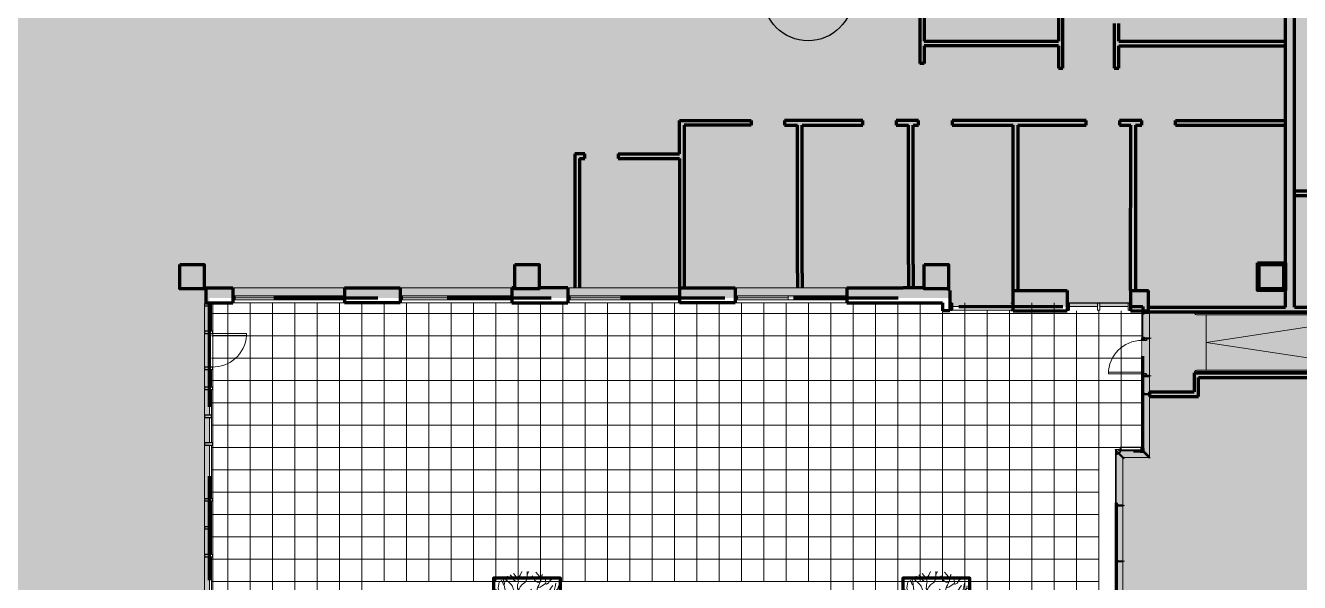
# Model space of a CAD drawing. Header units: inches. Extents: x -2124 to 6036, y -4479 to 801.
# Drawn here: x 1412 to 2781, y -1580 to -981 of the extents above; entities that cross this region are included whole.
import ezdxf

# ---------------------------------------------------------------- set-up
doc = ezdxf.new("R2010")
doc.units = ezdxf.units.IN
doc.header["$MEASUREMENT"] = 0
doc.linetypes.add('DGN Style 2', pattern=[186.341636, 111.804981, -74.536654])
doc.linetypes.add('DGN Style 4', pattern=[298.332959, 149.073308, -74.536654, 0.186342, -74.536654])
for name, color, linetype, lineweight in [('A-ANNO-NOTE', 4, 'Continuous', 30), ('A-AREA-Building Common', 251, 'DGN Style 2', 80), ('A-AREA-Floor Common', 250, 'DGN Style 2', 80), ('a-bp-02N-_-03S - A-COLS', 2, 'Continuous', 70), ('a-bp-02N-_-03S - A-DOOR', 1, 'Continuous', 13), ('a-bp-02N-_-03S - A-FLOR-HRAL', 30, 'Continuous', 13), ('a-bp-02N-_-03S - A-FLOR-LEVL', 30, 'Continuous', 13), ('a-bp-02N-_-03S - A-GLAZ', 2, 'Continuous', 0), ('a-bp-02N-_-03S - A-ROOF-PATT', 1, 'Continuous', 0), ('a-bp-02N-_-03S - A-SITE-PLNT', 3, 'Continuous', 0), ('a-bp-02N-_-03S - A-WALL-FULL', 6, 'Continuous', 70), ('a-bp-02N-_-03S - A-WALL-PRHT', 3, 'Continuous', 30), ('a-fp-02N-_-03S - A-WALL-FULL', 6, 'Continuous', 70)]:
    doc.layers.add(name, color=color, linetype=linetype, lineweight=lineweight)
for name, color, linetype, lineweight, true_color in [('A-AREA-TENANT 12', 7, 'DGN Style 2', 80, 0xf1ff54), ('A-AREA-TENANT 2', 7, 'DGN Style 2', 80, 0xabe09b), ('A-AREA-TENANT 6', 7, 'DGN Style 2', 80, 0xb3ecff), ('A-AREA-TENANT 7', 7, 'DGN Style 2', 80, 0xff1c3e), ('A-AREA-UNKNOWN', 7, 'DGN Style 2', 80, 0xff6b6e)]:
    doc.layers.add(name, color=color, linetype=linetype, lineweight=lineweight, true_color=true_color)
doc.layers.add('a-bp-02N-_-03S - A-ANNO-NPLT', color=30, linetype='Continuous', lineweight=0, plot=False)

# ---------------------------------------------------------------- blocks, each defined once
blk = doc.blocks.new('CWMUL2_1')
at = {"layer": 'a-bp-02N-_-03S - A-ANNO-NPLT', "color": 7, "linetype": 'DGN Style 4', "lineweight": 0}
blk.add_line((0, -10.3125), (0, 0), dxfattribs=at)
at = {"layer": 'a-bp-02N-_-03S - A-GLAZ', "color": 2, "linetype": 'Continuous', "lineweight": 13}
blk.add_line((-1.25, -0.3125), (-1.875, -0.3125), dxfattribs=at)
at = {"layer": 'a-bp-02N-_-03S - A-GLAZ', "color": 3, "linetype": 'Continuous', "lineweight": 30, "extrusion": (0, 0, -1), "flags": 128}
blk.add_lwpolyline([(1.25, -0.3125), (0.3125, -0.3125), (0.3125, -1.3125), (-1.25, -1.3125), (-1.25, -2.625), (-0.619375, -2.625), (-0.619375, -8.375), (0.630625, -8.375), (0.630625, -2.625), (1.25, -2.625), (1.25, -0.3125)], close=True, dxfattribs=at)
blk = doc.blocks.new('CWMULL_8')
at = {"layer": 'a-bp-02N-_-03S - A-ANNO-NPLT', "color": 7, "linetype": 'DGN Style 4', "lineweight": 0}
blk.add_line((0, -10.3125), (0, 0), dxfattribs=at)
at = {"layer": 'a-bp-02N-_-03S - A-GLAZ', "color": 3, "linetype": 'Continuous', "lineweight": 30, "flags": 128}
blk.add_lwpolyline([(-1.25, -1.3125), (1.25, -1.3125), (1.25, -2.625), (0.619375, -2.625), (0.619375, -8.375), (-0.630625, -8.375), (-0.630625, -2.625), (-1.25, -2.625), (-1.25, -1.3125)], close=True, dxfattribs=at)
blk = doc.blocks.new('CW2_1')
at = {"layer": 'a-bp-02N-_-03S - A-GLAZ', "color": 2, "linetype": 'Continuous', "lineweight": 13, "flags": 128}
blk.add_lwpolyline([(0.3125, -0.3125), (46.5625, -0.3125), (46.5625, -1.3125), (0.3125, -1.3125), (0.3125, -0.3125)], close=True, dxfattribs=at)
at = {"layer": 'a-bp-02N-_-03S - A-ANNO-NPLT', "color": 7, "linetype": 'DGN Style 4', "lineweight": 0}
blk.add_blockref('CWMULL_8', (0, 0), dxfattribs=at)
blk = doc.blocks.new('CWMULL_6')
at = {"layer": 'a-bp-02N-_-03S - A-ANNO-NPLT', "color": 7, "linetype": 'DGN Style 4', "lineweight": 0}
blk.add_line((0, -10.3125), (0, 0), dxfattribs=at)
at = {"layer": 'a-bp-02N-_-03S - A-GLAZ', "color": 3, "linetype": 'Continuous', "lineweight": 30, "flags": 128}
blk.add_lwpolyline([(-1.25, -1.3125), (1.25, -1.3125), (1.25, -2.625), (0.619375, -2.625), (0.619375, -8.375), (-0.630625, -8.375), (-0.630625, -2.625), (-1.25, -2.625), (-1.25, -1.3125)], close=True, dxfattribs=at)
blk = doc.blocks.new('CW1_1')
at = {"layer": 'a-bp-02N-_-03S - A-GLAZ', "color": 2, "linetype": 'Continuous', "lineweight": 13, "flags": 128}
blk.add_lwpolyline([(0.3125, -0.3125), (59.6875, -0.3125), (59.6875, -1.3125), (0.3125, -1.3125), (0.3125, -0.3125)], close=True, dxfattribs=at)
at = {"layer": 'a-bp-02N-_-03S - A-ANNO-NPLT', "color": 7, "linetype": 'DGN Style 4', "lineweight": 0}
blk.add_blockref('CWMULL_6', (0, 0), dxfattribs=at)
blk = doc.blocks.new('COR3_3')
at = {"layer": 'a-bp-02N-_-03S - A-ANNO-NPLT', "color": 7, "linetype": 'DGN Style 4', "lineweight": 0}
blk.add_line((9.20325, 9.20325), (0, 0), dxfattribs=at)
at = {"layer": 'a-bp-02N-_-03S - A-GLAZ', "color": 3, "linetype": 'Continuous', "lineweight": 30, "flags": 128}
blk.add_lwpolyline([(2.625, -1.36925), (2.625, 1.74125), (8.375, 7.49125), (8.375, 8.375), (7.49125, 8.375125), (1.741125, 2.625), (-1.36925, 2.625), (-1.36925, 1.3125), (-0.3125, 1.3125), (-0.3125, 0.3125), (0.3125, -0.3125), (1.3125, -0.3125), (1.3125, -1.36925), (2.625, -1.36925)], close=True, dxfattribs=at)
blk = doc.blocks.new('COR2_1')
at = {"layer": 'a-bp-02N-_-03S - A-ANNO-NPLT', "color": 7, "linetype": 'DGN Style 4', "lineweight": 0}
blk.add_line((-9.71, 9.71), (0, 0), dxfattribs=at)
at = {"layer": 'a-bp-02N-_-03S - A-GLAZ', "color": 2, "linetype": 'Continuous', "lineweight": 13}
blk.add_line((-1.3125, 1.9375), (-0.3125, 1.9375), dxfattribs=at)
at = {"layer": 'a-bp-02N-_-03S - A-GLAZ', "color": 2, "linetype": 'Continuous', "lineweight": 13, "flags": 128}
blk.add_lwpolyline([(-28.1875, 1.3125), (-4.9375, 1.3125), (-4.9375, 0.3125), (-28.1875, 0.3125), (-28.1875, 1.3125)], close=True, dxfattribs=at)
at = {"layer": 'a-bp-02N-_-03S - A-GLAZ', "color": 2, "linetype": 'DGN Style 2', "lineweight": 0, "flags": 128}
blk.add_lwpolyline([(-5.431875, 0.3125), (-5.431875, -2.6875), (-27.6875, -2.6875), (-27.6875, 0.3125)], dxfattribs=at)
at = {"layer": 'a-bp-02N-_-03S - A-GLAZ', "color": 3, "linetype": 'Continuous', "lineweight": 30, "flags": 128}
blk.add_lwpolyline([(-8.375, 9.258875), (-9.258875, 8.375), (-3.508875, 2.625), (-6, 2.625), (-6, 1.3125), (-4.3125, 1.3125), (-4.3125, -0.1875), (-4.1875, -0.1875), (-4.1875, 0.3125), (-0.4375, 0.3125), (-0.4375, -0.1875), (-0.3125, -0.1875), (-0.3125, 1.3125), (-1.3125, 1.3125), (-1.3125, 4.746375), (-2.625, 4.746375), (-2.625, 3.508875), (-8.375, 9.258875)], close=True, dxfattribs=at)
at = {"layer": 'a-bp-02N-_-03S - A-ANNO-NPLT', "color": 7, "linetype": 'DGN Style 4', "lineweight": 0, "rotation": 90}
blk.add_blockref('COR3_3', (-28.5, 0), dxfattribs=at)
blk = doc.blocks.new('CWDR1_1')
at = {"layer": 'a-bp-02N-_-03S - A-ANNO-NPLT', "linetype": 'DGN Style 4', "lineweight": 0}
for p, q in [((0, 10.3125), (0, 0)), ((0, 10.3125), (0, 0)), ((40.502125, 10.3125), (40.502125, 0)), ((40.502125, 10.3125), (40.502125, 0))]:
    blk.add_line(p, q, dxfattribs=at)
at = {"layer": 'a-bp-02N-_-03S - A-DOOR', "linetype": 'Continuous', "lineweight": 13, "flags": 128}
blk.add_lwpolyline([(38.252125, 0.3125), (36.252125, 0.3125), (36.252125, -35.6875), (38.252125, -35.6875), (38.252125, 0.3125)], close=True, dxfattribs=at)
at = {"layer": 'a-bp-02N-_-03S - A-DOOR', "linetype": 'Continuous', "lineweight": 0}
blk.add_arc((38.250004, 0.312439), 36, 180, 270, dxfattribs=at)
at = {"layer": 'a-bp-02N-_-03S - A-GLAZ', "linetype": 'Continuous', "lineweight": 0}
blk.add_line((38.252125, 0.3125), (2.25, 0.3125), dxfattribs=at)
at = {"layer": 'a-bp-02N-_-03S - A-GLAZ', "linetype": 'Continuous', "lineweight": 30, "flags": 128}
for points in [[(1.25, 0.3125), (0.3125, 0.3125), (0.3125, 1.3125), (-1.25, 1.3125), (-1.25, 2.625), (-0.619375, 2.625), (-0.619375, 8.375), (0.630625, 8.375), (0.630625, 2.625), (1.25, 2.625), (1.25, 0.3125)], [(39.252125, 0.3125), (40.189625, 0.3125), (40.189625, 1.3125), (41.752125, 1.3125), (41.752125, 2.625), (41.1215, 2.625), (41.1215, 8.375), (39.8715, 8.375), (39.8715, 2.625), (39.252125, 2.625), (39.252125, 0.3125)]]:
    blk.add_lwpolyline(points, close=True, dxfattribs=at)
for points in [[(0.625, 5.3125), (2.25, 5.3125), (2.25, -0.4375), (2.0625, -0.4375), (1.5, 0.3125), (1.25, 0.3125)], [(39.877125, 5.3125), (38.252125, 5.3125), (38.252125, -0.4375), (38.439625, -0.4375), (39.002125, 0.3125), (39.252125, 0.3125)]]:
    blk.add_lwpolyline(points, dxfattribs=at)
at = {"layer": 'a-bp-02N-_-03S - A-GLAZ', "linetype": 'Continuous', "lineweight": 13, "flags": 128}
blk.add_lwpolyline([(59.693125, 0.3125), (40.814625, 0.3125), (40.814625, 1.3125), (59.693125, 1.3125), (59.693125, 0.3125)], close=True, dxfattribs=at)
blk = doc.blocks.new('CWMULL_7')
at = {"layer": 'a-bp-02N-_-03S - A-ANNO-NPLT', "color": 7, "linetype": 'DGN Style 4', "lineweight": 0}
blk.add_line((0, -10.3125), (0, 0), dxfattribs=at)
at = {"layer": 'a-bp-02N-_-03S - A-GLAZ', "color": 3, "linetype": 'Continuous', "lineweight": 30, "flags": 128}
blk.add_lwpolyline([(-1.25, -1.3125), (1.25, -1.3125), (1.25, -2.625), (0.619375, -2.625), (0.619375, -8.375), (-0.630625, -8.375), (-0.630625, -2.625), (-1.25, -2.625), (-1.25, -1.3125)], close=True, dxfattribs=at)
blk = doc.blocks.new('TRELIM_1')
at = {"layer": 'a-bp-02N-_-03S - A-SITE-PLNT', "flags": 128}
for points in [[(-23.3, 82.6), (-34.6, 87.6), (-52.2, 106.9), (-51.1, 115.8), (-49.8, 134.4), (-49.2, 140.7), (-46.4, 152.5), (-39.2, 168.4)], [(-23, 81.6), (-24.6, 87.5), (-30.1, 92.5), (-32.3, 105.8), (-28.4, 118.6), (-20.6, 130.7), (-16.7, 139), (-15.5, 150.1), (-21, 165.1), (-24.6, 171.2)], [(-19.1, 159.8), (-7.8, 160.6), (-1.1, 165.6), (7.8, 169.5), (13.7, 172.6)], [(-1.8, 165.1), (-2.2, 173.1)], [(28.8, 42.3), (22.8, 51.9), (35.8, 69.2), (34.3, 95.3), (29.2, 117.2), (24.3, 135.7), (26.3, 166.5), (28.9, 170.3)], [(29.2, 117.2), (38.7, 122.9), (42.6, 134.6), (48.1, 143.4), (48.7, 151.7), (47.6, 156.7), (43.8, 163.4), (43.1, 167.8)], [(46.4, 158.8), (50.4, 162.8), (53.7, 164.8)], [(-42.5, 23.2), (-60.9, 25.4), (-69.2, 27.3), (-80.1, 35.5), (-84, 41.3), (-91.2, 51.8), (-99.5, 70.7), (-114.7, 96.7), (-109.3, 107), (-111.9, 122.7), (-112.4, 131)], [(-97.7, 66.7), (-94.9, 81.5), (-93.2, 92.6), (-95.4, 102.5), (-97.6, 115.3)], [(-51.1, 115.8), (-66.4, 119.5), (-78.9, 126.6), (-88.1, 136.9), (-92.6, 138), (-95.5, 143.1)], [(-94.4, 97.8), (-91, 106.4), (-83.2, 114.7)], [(-49.9, 133.9), (-58.2, 143.5), (-66, 147.4), (-77, 146.9), (-86.1, 149.7)], [(-66.4, 147.4), (-73.2, 156.5)], [(101, 141), (89.8, 117.8), (78.3, 110.7), (65.7, 104.3), (58.4, 96.4), (55.8, 81.5), (51.4, 64.8), (65.5, 70.2), (79.8, 84.2), (94.4, 92.4), (115.6, 96.1), (123.7, 95.2), (141.2, 101.2)], [(58.4, 96.4), (54.2, 110.2), (52.5, 115.2), (62.5, 127.9), (68.1, 138.4), (69.8, 145.1), (66.4, 152.8), (65.9, 160.3)], [(69.2, 143), (75.3, 150.6), (84, 151.7)], [(89.8, 117.8), (102.9, 122.3), (112.9, 120.1), (127.9, 117.4)], [(115.7, 96.1), (120.6, 100.7), (128.9, 103.5), (135.4, 108.7)], [(-150.3, 42.4), (-154.3, 58.2), (-161.8, 68.6)], [(-142, 73.2), (-146.5, 72.7), (-153.7, 84.8), (-154.3, 86)], [(-99.5, 70.7), (-105.5, 67.6), (-117.1, 68.8), (-128.7, 69.9), (-139.3, 70.4), (-144.8, 76), (-148.1, 88.4)], [(-114.7, 96.8), (-123.1, 98.1), (-135.3, 102), (-138.6, 102.8)], [(-111.3, 39.9), (-117.7, 45.5), (-126.6, 56.6)], [(-42.5, 23.2), (-48.7, 37), (-49.6, 54), (-57.2, 67.2)], [(-42.5, 23.2), (-25.3, 19.8), (-17.4, 14), (-4.7, 6.1), (-9.4, 13.4), (-13.6, 19.8), (-15, 25.9), (-18, 34.8), (-21.9, 41.5), (-18, 56.8), (-23, 81.6)], [(-22.1, 77), (-17.6, 67.1), (-16.7, 58), (-16.4, 54.9), (-18.3, 49.6), (-20, 41.2), (-15.1, 32.8), (-12.8, 22.5), (-8.9, 15.7), (-3.6, 8.3), (-1.7, 7.1), (0.3, 7.5), (1.7, 9.8), (3.9, 18.6), (4.6, 21.2), (12.4, 30), (16.6, 34.5), (28.8, 42.3), (41.1, 53.3), (51.4, 64.8)], [(3.8, 89.6), (1.5, 90.8), (-5.2, 94.1)], [(12.4, 30), (9.1, 40.4), (9.7, 56.5), (8.6, 67.5), (7, 77), (3.1, 87.5), (7.1, 100.8), (9.8, 105.2)], [(46.5, 59.3), (40.4, 48.1), (33.4, 42.5), (25.6, 36.8), (17.3, 31.1), (9.7, 22.8), (6.8, 17.5), (4.4, 4.2), (5.2, 2.2), (7.1, 1.7), (18.8, 5), (30.9, 7.7), (35.9, 8.1), (46.2, 5.3), (55.2, 3.6), (63.8, 2.7)], [(63.8, 2.7), (65, 2.7), (71.1, 7.1), (77.2, 14.3), (81.6, 19.3), (85, 23.1), (89.4, 29.2), (93.3, 34.2), (97.2, 37.5), (101.6, 40.3), (111.6, 39.7), (116.6, 39.7), (124.3, 37.5), (129.9, 36.4), (134.9, 37), (140.4, 38.6), (144.8, 43), (149.8, 45.8), (156.5, 50.2), (164.2, 57)], [(85.5, 23.9), (82.8, 34.2), (83.4, 43.1), (87.8, 51.4), (100, 58), (110.5, 61.9), (118.9, 68), (127.8, 77.4), (133.9, 84.6), (138.3, 89), (148, 90.9)], [(131.2, 36.5), (131, 43.6), (132.1, 49.1), (136.6, 56.4), (146, 61.3), (153.2, 65.8), (158.3, 71.6)], [(140.3, 89.4), (144.5, 85.7), (153.1, 82.1)], [(-154.5, 20.8), (-161, 14.5), (-172.4, 12.9)], [(-66.7, -21.6), (-75.8, -18.8), (-85.2, -8.3), (-91.2, 0), (-98.4, 6.7), (-106.2, 8.9), (-116.2, 4.5), (-122.3, 2.8), (-136.7, 1.2), (-143.9, 1.7), (-153.3, 19.4), (-162.6, 30), (-170.9, 31.9)], [(-125.2, 39.3), (-132.1, 36.6), (-142.1, 40), (-151.5, 51.6), (-166.7, 53.1)], [(-84, 41.3), (-100, 44.4), (-109.4, 41), (-118.9, 35.5), (-133.8, 44.4)], [(-57, -16), (-49.6, -13.5), (-39.9, -11.1), (-29.2, -9.3), (-18.6, -7.7), (-11.4, -4.3), (-4.7, -1.1), (-3.9, 0), (-5.7, 2.4), (-11.4, 7), (-22.2, 15.6), (-27, 18.9), (-36.5, 22)], [(47.7, 5), (37.9, 6), (29.1, 5.1), (19.3, 2.7), (10.4, -1), (9.5, -2.6), (10.6, -3.9), (24.9, -10.3), (32.8, -14.4), (43.1, -22.1)], [(74.7, 11.3), (85.7, -8.5), (98.5, -18.3)], [(95.4, 36), (100, 33.7), (108.8, 29.2), (118.2, 20.3), (127, 8.7), (134.2, 3.2), (144.2, 1.5), (154.2, -0.2), (173.8, -1.1)], [(141.5, 39.7), (148.7, 34.7), (157.6, 28.6), (172.4, 22.5)], [(-114.4, -27.3), (-120.6, -17.1), (-130.1, -19.9), (-137.8, -24.9), (-143.4, -21), (-150, -10.5), (-172.2, -0.9)], [(-142.1, -21.9), (-146.1, -21.6), (-153.9, -13.8), (-170.2, -18.7)], [(-136.6, -50.8), (-142.3, -42.1), (-148.9, -37.6), (-158.4, -26.5), (-168.3, -28.9)], [(-57, -16), (-61.9, -17.7), (-73.6, -27.2), (-83, -32.1), (-96.9, -32.7), (-111.8, -27.7), (-116.2, -27.1), (-121.2, -32.1), (-127.3, -41), (-133.5, -49.3), (-140.1, -52.6), (-149.5, -57), (-161.1, -97.1)], [(-120.1, -31), (-120.2, -62.4), (-122.8, -68.7), (-133.5, -75.8), (-138.9, -84.5), (-146.4, -91.4)], [(-84.6, -32.2), (-96.4, -41.7), (-100.8, -51.7), (-101.9, -60.1), (-100.8, -69.8), (-90.3, -79.5), (-91.2, -89.1), (-98.9, -104.8), (-104.5, -137)], [(-31.1, -66.4), (-40.2, -62.1), (-50, -53.6), (-82.7, -56.2)], [(-18.7, -63.9), (-14.3, -49.3), (-11.4, -37.2), (-8, -23.6), (-3.7, -9.7), (-3, -7.6), (-3.9, -5.1), (-5.8, -4.9), (-15.3, -8.2), (-25.9, -10.3), (-38.2, -12.2), (-46.3, -14), (-53.2, -14.7)], [(28.4, -46.8), (21.4, -42.4), (16.3, -39.3), (12.2, -30.9), (8.6, -22.8), (5.1, -12.6), (3, -6.6), (1.9, -5.2), (0.3, -5.6), (-1.2, -9.6), (-3.7, -16.4), (-6.9, -25.2), (-9.6, -36.1), (-12.1, -46.4), (-14.2, -53.9), (-17.3, -59.2)], [(34.8, -15.9), (29.1, -14), (21.3, -10.3), (14, -7.1), (7.7, -4.4), (6.2, -4.5), (5.6, -6.2), (8, -12.8), (12.3, -24.4), (16.4, -33.9), (18.9, -38.4), (26.3, -44.9), (38.2, -55.5)], [(25.4, -44.9), (19.4, -63.8), (19.4, -78.8), (21.6, -87.1), (24.8, -104.8)], [(43.1, -22.1), (43.1, -22.1), (48.8, -29.5), (53.8, -37.8), (52.1, -45), (52.7, -51.1), (62.6, -60.5), (73.7, -67.7), (79.7, -74.9), (85.8, -81.6), (91.3, -90.5), (95.2, -96), (106.3, -103.2), (114, -108.8)], [(53.3, -39.9), (58.2, -45), (64.9, -50.5), (70.4, -50.5), (75.4, -50), (79.8, -47.8), (83.7, -45), (94.2, -42.3), (99.8, -42.8), (108.6, -46.1), (115.8, -49.5), (121.9, -52.8), (131.3, -57.2), (141.3, -59.5), (146.3, -56.1), (151.8, -52.3), (159, -47.3), (169.9, -36.7)], [(103.7, -44.3), (107.5, -55), (113, -63.3), (121.8, -77.7), (119.6, -82.7), (123.5, -89.9), (134.5, -97.1), (139.5, -103.6)], [(127.3, -55.3), (128, -44.5), (135.2, -33.4), (148, -25.7), (155.1, -21.9)], [(160.1, -0.5), (173.7, -7.5)], [(-133.5, -75.9), (-138.5, -73.6), (-142.4, -72.5), (-151.6, -73.5)], [(-100.8, -69.8), (-108, -78.1), (-114.7, -87.5), (-119.7, -93.6), (-133.8, -109.1)], [(-119.3, -93.1), (-116.4, -103.6), (-116.4, -107.5), (-119.4, -124.8)], [(-98.9, -104.8), (-97, -106.9), (-93.2, -114.1), (-89.3, -121.9), (-88.2, -133), (-87.6, -149)], [(-48.8, -85.2), (-58.2, -92), (-64.9, -107), (-68.8, -114.2), (-78.2, -122.5)], [(-13.7, -172.1), (-14.3, -154.7), (-7.5, -112.4), (-16.1, -94.8), (-18.7, -63.9), (-32.3, -66.7), (-42.6, -76.2), (-48.8, -85), (-44.6, -123.4), (-35.1, -133.6), (-32.9, -159.6), (-28.4, -164.1), (-27.5, -170.9)], [(38.2, -55.5), (38.7, -80.4), (41.5, -114.8), (42.2, -122.3), (46.5, -128.8), (63.8, -161.3)], [(38.7, -80.4), (45.4, -93.2), (61.9, -104.8), (74.7, -117), (91.8, -121.5), (100.1, -129.8), (112.3, -132.4)], [(121.8, -77.6), (127.9, -78.9), (138.5, -78.3), (146.2, -80), (151, -86)], [(143.6, -57.9), (148.5, -61.1), (155.7, -62.8), (161.1, -65.3)], [(-68.8, -114.2), (-68.8, -123.6), (-71.1, -141.3)], [(-44.6, -123.3), (-48.4, -136.3), (-54.5, -144.1), (-66.7, -155.7), (-68.1, -158.9)], [(-59.3, -148.7), (-51.7, -161.3), (-49.3, -165.8)], [(-32.9, -159.6), (-38.8, -162.4), (-42.7, -167.7)], [(-13.6, -155.8), (-7.4, -166.3), (-0.8, -173.2)], [(-7, -114), (2.1, -123.9), (8.3, -126.3), (15.9, -161.6)], [(41.5, -114.8), (48.6, -124.8), (58.6, -132), (64.1, -134.8), (74.6, -140.3), (86.8, -146.4), (89.8, -148.5)], [(70.7, -138.3), (75.1, -150.9), (75.1, -156.4)], [(82.8, -119.2), (96.8, -115.4), (107.9, -118.2), (123.5, -122.1)], [(100.1, -129.8), (100.8, -136), (102.6, -140)]]:
    blk.add_lwpolyline(points, dxfattribs=at)

msp = doc.modelspace()

# ---------------------------------------------------------------- hatches: boundary and pattern name
at = {"layer": 'A-ANNO-NOTE'}
h = msp.add_hatch(color=251, dxfattribs=at)
edge = h.paths.add_edge_path()
edge.add_arc((2253.3, -949.5), 48, 0, 360)
at = {"layer": 'A-AREA-Building Common'}
msp.add_hatch(color=256, dxfattribs=at).paths.add_polyline_path([(2775.9, -1289), (2775.9, -1159), (2963.2, -1159), (2963.2, -1164), (2963.2, -1227), (3012.2, -1227), (3012.2, -1241), (3255.2, -1241), (3255.2, -1289)])
at = {"layer": 'A-AREA-Floor Common'}
msp.add_hatch(color=256, dxfattribs=at).paths.add_polyline_path([(3356.2, -1910.3), (3351.2, -1910.2), (3351.2, -1905), (3250.2, -1905), (3250.2, -1479.5), (3250.2, -1359.5), (3166.2, -1359.5), (2673, -1359.5), (2673, -1379.7), (2620.1, -1379.7), (2620.1, -1377.2), (2613.3, -1377.2), (2613.1, -1289), (3255.2, -1289), (3255.2, -1241), (3012.2, -1241), (3012.2, -1227), (3017.2, -1227), (3017.2, -1103.5), (2963.2, -1103.5), (2963.2, -981), (2984.2, -981), (2984.2, -781), (2775.9, -781), (2775.9, -704), (3028.2, -704), (3028.2, -645), (3111.2, -645), (3111.2, -647), (3111.2, -891), (3241.2, -891), (3241.2, -647), (3365.2, -647), (3365.2, -891), (3369.2, -891), (3369.2, -981), (3547.8, -981), (3547.8, -1081), (3351.2, -1081), (3351.2, -1264), (3356.2, -1264), (3356.2, -1530)])
at = {"layer": 'A-AREA-TENANT 12'}
msp.add_hatch(color=256, dxfattribs=at).paths.add_polyline_path([(2775.9, -1159), (2775.9, -781), (2984.2, -781), (2984.2, -981), (2963.2, -981), (2963.2, -1159)])
at = {"layer": 'A-AREA-TENANT 2'}
msp.add_hatch(color=256, dxfattribs=at).paths.add_polyline_path([(2584.6, -1735.7), (2584.6, -1438.3), (2613.1, -1438.3), (2613.1, -1377.3), (2620.1, -1377.3), (2620.1, -1379.7), (2673, -1379.7), (2673, -1359.5), (3166.2, -1359.5), (3250.2, -1359.5), (3250.2, -1479.5), (3250.2, -1731.3), (2739.2, -1731.3), (2739.2, -1735.7)])
at = {"layer": 'A-AREA-TENANT 6'}
msp.add_hatch(color=256, dxfattribs=at).paths.add_polyline_path([(1430.2, -2386.9), (1587.1, -2386.9), (1587.1, -2306.6), (1592.1, -2306.6), (1592.1, -1732.9), (1610, -1732.9), (1610, -1273.8), (2117.7, -1273.8), (2117.7, -677.1), (1161.9, -677.1), (1161.9, -978.9), (1080, -978.9), (1080, -1064.4), (960.2, -1064.4), (960.2, -989.9), (797.4, -989.9), (797.4, -594.1), (998, -594.1), (998, -581.9), (954.9, -581.9), (954.9, -343.6), (1074.9, -343.6), (1074.9, 4.9), (1062, 4.9), (1062, -58.1), (1010.8, -113.5), (865.2, -113.6), (805, -48.3), (805, -3.4), (-1, -3.4), (-1, -2380.8), (811.6, -1726.4), (812.9, -1607.6), (954.9, -1608.5), (954.9, -1726.4), (811.6, -1726.4), (-1, -2380.8), (15, -2380.8), (15, -2386.9), (581, -2386.9), (581, -2381.1), (835, -2381.1), (835, -2263.9), (1067, -2263.9), (1067, -2381.1), (1430.2, -2381)])
at = {"layer": 'A-AREA-TENANT 7'}
msp.add_hatch(color=256, dxfattribs=at).paths.add_polyline_path([(2613.1, -1289), (2613.1, -1283.2), (2405.8, -1283.2), (2405.8, -1273.8), (2117.7, -1273.8), (2117.7, -677.1), (2576, -677.2), (2576, -781), (2775.9, -781), (2775.9, -1289)])

# ---------------------------------------------------------------- linework, layer by layer
at = {"layer": 'A-ANNO-NOTE'}
msp.add_circle((2253.3, -949.5), 48, dxfattribs=at)
at = {"layer": 'A-AREA-UNKNOWN', "color": 1, "true_color": 0xff1216, "flags": 128}
for points in [[(3646.6, -88.3), (3646.6, 31.7), (3985.9, 31.7), (3985.9, -355.7), (3928.9, -355.7), (3928.9, -718.3), (3985.9, -718.3), (3985.9, -747.8), (3985.9, -1075.7), (3957.4, -1075.7), (3957.4, -1107), (3957.4, -1438.3), (3985.9, -1438.3), (3985.9, -1765.7), (3978.4, -1765.7), (3978.4, -1885.6), (3973.2, -1885.6), (3973.2, -1905), (3660.2, -1905), (3660.2, -1910.3), (3535.2, -1910.3), (3535.2, -1910.3), (3351.2, -1910.3), (3351.2, -1905), (2741.2, -1905), (2741.2, -1878), (2739.2, -1878), (2739.2, -1830), (2741.2, -1830), (2741.2, -1798), (2739.2, -1798), (2739.2, -1750), (2741.2, -1750), (2741.2, -1735.7), (2584.6, -1735.7), (2584.6, -1438.3), (2613.1, -1438.3), (2613.1, -1289), (2775.9, -1289), (2775.9, -776), (2775.9, -776), (2775.9, -704), (2644.2, -704), (2644.2, -704), (2644.2, -263.5), (2764.2, -263.5), (2764.2, -263.5), (2764.2, -263.5), (2774.8, -263.5), (2775.6, -58.3), (2926.6, -58.3), (2926.6, -28.3), (3283.9, -28.3), (3283.9, -88.3), (3646.6, -88.3)], [(15, -2380.8), (15, -2386.9), (581, -2386.9), (581, -2381.1), (835, -2381.1), (1067, -2381.1), (1430.2, -2381), (1430.2, -2386.9), (1587.1, -2386.9), (1587.1, -2306.6), (1592.1, -2306.6), (1592.1, -1828.3), (1592.1, -1732.9), (1610, -1732.9), (1610, -1273.8), (2405.8, -1273.8), (2405.8, -1283.2), (2613.1, -1283.2), (2613.1, -1289), (2775.9, -1289), (2775.9, -776), (2775.9, -704), (2644.2, -704), (2644.2, -263.5), (2774.8, -263.5), (2775.6, -58.3), (2739.6, -58.3), (2739.6, -30.1), (2339.7, -30.1), (2339.7, 6.7), (1578, 6.7), (1578, 5.6), (1062, 4.9), (1062, -58.1), (1045.2, -76.2), (1010.8, -113.5), (865.2, -113.6), (805, -48.3), (805, -3.4), (-1, -3.4), (-1, -2380.8), (15, -2380.8)]]:
    msp.add_lwpolyline(points, close=True, dxfattribs=at)
at = {"layer": 'a-bp-02N-_-03S - A-COLS', "linetype": 'Continuous', "lineweight": 70, "flags": 128}
for points in [[(1578.2, -1238), (1604.2, -1238), (1604.2, -1264), (1578.2, -1264), (1578.2, -1238)], [(1938.2, -1238), (1964.2, -1238), (1964.2, -1264), (1938.2, -1264), (1938.2, -1238)], [(2378.2, -1238), (2404.2, -1238), (2404.2, -1264), (2378.2, -1264), (2378.2, -1238)], [(2736.2, -1236), (2766.2, -1236), (2766.2, -1266), (2736.2, -1266), (2736.2, -1236)], [(2738.2, -1238), (2764.2, -1238), (2764.2, -1264), (2738.2, -1264), (2738.2, -1238)]]:
    msp.add_lwpolyline(points, close=True, dxfattribs=at)
at = {"layer": 'a-bp-02N-_-03S - A-DOOR', "linetype": 'Continuous', "lineweight": 0}
for p, q in [((1649.8, -1312.2), (1613.8, -1312.2)), ((1613.8, -1312.2), (1613.8, -1314.2)), ((1649.8, -1314.2), (1613.8, -1314.2)), ((1649.8, -1312.2), (1649.8, -1314.2))]:
    msp.add_line(p, q, dxfattribs=at)
msp.add_arc((1613.8, -1312.2), 36, 267.9186, 356.8153, dxfattribs=at)
at = {"layer": 'a-bp-02N-_-03S - A-FLOR-HRAL'}
for p, q in [((2669.1, -1290.5), (2669.1, -1289)), ((2670.6, -1290), (2670.6, -1289)), ((2670.6, -1292), (2907.6, -1292)), ((2671.1, -1290.5), (2907.1, -1290.5)), ((2669.1, -1353), (2669.1, -1354.5)), ((2670.6, -1351.5), (2907.6, -1351.5)), ((2670.6, -1353.5), (2670.6, -1354.5)), ((2671.1, -1353), (2907.1, -1353))]:
    msp.add_line(p, q, dxfattribs=at)
at = {"layer": 'a-bp-02N-_-03S - A-FLOR-HRAL', "extrusion": (0, 0, -1)}
for centre, radius, start, end in [((-2670.6, -1290.5), 1.5, 270, 0), ((-2671.1, -1353.5), 0.5, 0, 90)]:
    msp.add_arc(centre, radius, start, end, dxfattribs=at)
at = {"layer": 'a-bp-02N-_-03S - A-FLOR-HRAL'}
for centre, radius, start, end in [((2671.1, -1290), 0.5, 180, 270), ((2670.6, -1353), 1.5, 90, 180)]:
    msp.add_arc(centre, radius, start, end, dxfattribs=at)
at = {"layer": 'a-bp-02N-_-03S - A-FLOR-LEVL'}
for p, q in [((2681.1, -1289), (2681.1, -1290.5)), ((2681.1, -1292), (2681.1, -1351.5)), ((2681.1, -1354.5), (2681.1, -1353))]:
    msp.add_line(p, q, dxfattribs=at)
at = {"layer": 'a-bp-02N-_-03S - A-FLOR-LEVL', "lineweight": 0, "flags": 128}
msp.add_lwpolyline([(2897.1, -1289), (2681.1, -1321.7), (2897.1, -1354.5)], dxfattribs=at)
at = {"layer": 'a-bp-02N-_-03S - A-GLAZ', "linetype": 'Continuous', "lineweight": 0}
for p, q in [((1635, -1263), (1755, -1263)), ((1635, -1271.5), (1755, -1271.5)), ((1635, -1276), (1635, -1271.5)), ((1637.5, -1276), (1637.5, -1271.5)), ((1692, -1276), (1692, -1271.5)), ((1698, -1276), (1698, -1271.5)), ((1752.5, -1276), (1752.5, -1271.5)), ((1755, -1276), (1755, -1271.5)), ((1815, -1263), (1935, -1263)), ((1815, -1271.5), (1935, -1271.5)), ((1815, -1276), (1815, -1271.5)), ((1817.5, -1276), (1817.5, -1271.5)), ((1872, -1276), (1872, -1271.5)), ((1878, -1276), (1878, -1271.5)), ((1932.5, -1276), (1932.5, -1271.5)), ((1935, -1276), (1935, -1271.5)), ((1995, -1263), (2115, -1263)), ((1995, -1271.5), (2115, -1271.5)), ((1995, -1276), (1995, -1271.5)), ((1997.5, -1276), (1997.5, -1271.5)), ((2052, -1276), (2052, -1271.5)), ((2058, -1276), (2058, -1271.5)), ((2112.5, -1276), (2112.5, -1271.5)), ((2115, -1276), (2115, -1271.5)), ((2175, -1263), (2295, -1263)), ((2175, -1271.5), (2295, -1271.5)), ((2175, -1276), (2175, -1271.5)), ((2177.5, -1276), (2177.5, -1271.5)), ((2232, -1276), (2232, -1271.5)), ((2238, -1276), (2238, -1271.5)), ((2292.5, -1276), (2292.5, -1271.5)), ((2295, -1276), (2295, -1271.5)), ((1604.7, -1725.8), (1604.7, -1282.3)), ((1610, -1282.3), (1610, -1309.8)), ((1612.2, -1282.3), (1612.2, -1309.8)), ((1613.8, -1735.1), (1613.8, -1279)), ((1635, -1276), (1755, -1276)), ((1635, -1279), (2295, -1279)), ((1637.5, -1273.8), (1692, -1273.8)), ((1698, -1273.8), (1752.5, -1273.8)), ((1815, -1276), (1935, -1276)), ((1817.5, -1273.8), (1872, -1273.8)), ((1878, -1273.8), (1932.5, -1273.8)), ((1995, -1276), (2115, -1276)), ((1997.5, -1273.8), (2052, -1273.8)), ((2058, -1273.8), (2112.5, -1273.8)), ((2175, -1276), (2295, -1276)), ((2177.5, -1273.8), (2232, -1273.8)), ((2238, -1273.8), (2292.5, -1273.8)), ((2405.8, -1279.5), (2405.8, -1287)), ((2408.2, -1283.2), (2438.5, -1283.2)), ((2441, -1283.2), (2471.2, -1283.2)), ((2471.2, -1279.5), (2473.7, -1279.5)), ((2531.7, -1279), (2599.7, -1279)), ((2534.2, -1279.5), (2531.7, -1279.5)), ((2534.2, -1279.5), (2534.2, -1287)), ((2599.8, -1279.5), (2534.2, -1279.5)), ((2534.2, -1283.2), (2564.5, -1283.2)), ((2567, -1279.5), (2567, -1287)), ((2567, -1283.2), (2597.2, -1283.2)), ((2597.2, -1279.5), (2597.2, -1287)), ((2597.2, -1279.5), (2599.7, -1279.5)), ((2408.2, -1287), (2471.2, -1287)), ((2534.2, -1287), (2531.7, -1287)), ((2597.2, -1287), (2599.7, -1287)), ((1610, -1350.7), (1610, -1369.8)), ((1612.2, -1350.7), (1612.2, -1369.8)), ((1610, -1372.2), (1610, -1399.8)), ((1612.2, -1372.2), (1612.2, -1429.8)), ((1610, -1402.3), (1610, -1429.8)), ((1610, -1432.2), (1610, -1489.8)), ((1612.2, -1432.2), (1612.2, -1489.8)), ((1610, -1492.2), (1610, -1519.8)), ((1612.2, -1492.2), (1612.2, -1549.8)), ((1610, -1522.3), (1610, -1549.8)), ((1610, -1552.2), (1610, -1609.8)), ((1612.2, -1552.2), (1612.2, -1609.8))]:
    msp.add_line(p, q, dxfattribs=at)
at = {"layer": 'a-bp-02N-_-03S - A-GLAZ', "linetype": 'Continuous', "lineweight": 40}
for p, q in [((2408.2, -1279.5), (2405.8, -1279.5)), ((2408.2, -1279.5), (2408.2, -1287)), ((2408.2, -1287), (2405.8, -1287)), ((2471.2, -1287), (2473.7, -1287))]:
    msp.add_line(p, q, dxfattribs=at)
at = {"layer": 'a-bp-02N-_-03S - A-GLAZ', "color": 2, "linetype": 'Continuous', "lineweight": 0}
for p, q in [((2620.1, -1290.2), (2620.1, -1376.7)), ((2620.1, -1377.9), (2620.1, -1444.5)), ((2591.6, -1445.4), (2591.6, -1727.7)), ((2619.2, -1445.4), (2592.5, -1445.4))]:
    msp.add_line(p, q, dxfattribs=at)
at = {"layer": 'a-bp-02N-_-03S - A-GLAZ', "linetype": 'Continuous', "lineweight": 30, "flags": 128}
for points in [[(1612.2, -1279.8), (1604.7, -1279.8), (1604.7, -1282.3), (1612.2, -1282.3), (1612.2, -1279.8)], [(1613.8, -1309.8), (1604.7, -1309.8), (1604.7, -1312.2), (1613.8, -1312.2), (1613.8, -1309.8)], [(1613.8, -1348.2), (1604.7, -1348.2), (1604.7, -1350.7), (1613.8, -1350.7), (1613.8, -1348.2)], [(1613.8, -1369.8), (1604.7, -1369.8), (1604.7, -1372.2), (1613.8, -1372.2), (1613.8, -1369.8)], [(1612.2, -1399.8), (1604.7, -1399.8), (1604.7, -1402.3), (1612.2, -1402.3), (1612.2, -1399.8)], [(1613.8, -1429.8), (1604.7, -1429.8), (1604.7, -1432.2), (1613.8, -1432.2), (1613.8, -1429.8)], [(1613.8, -1489.8), (1604.7, -1489.8), (1604.7, -1492.2), (1613.8, -1492.2), (1613.8, -1489.8)], [(1612.2, -1519.8), (1604.7, -1519.8), (1604.7, -1522.3), (1612.2, -1522.3), (1612.2, -1519.8)], [(1613.8, -1549.8), (1604.7, -1549.8), (1604.7, -1552.2), (1613.8, -1552.2), (1613.8, -1549.8)]]:
    msp.add_lwpolyline(points, close=True, dxfattribs=at)
at = {"layer": 'a-bp-02N-_-03S - A-GLAZ', "linetype": 'Continuous', "lineweight": 0, "flags": 128}
msp.add_lwpolyline([(2567, -1287), (2564.5, -1287), (2564.5, -1279.5), (2567, -1279.5), (2567, -1287)], close=True, dxfattribs=at)
at = {"layer": 'a-bp-02N-_-03S - A-GLAZ', "color": 2, "linetype": 'Continuous', "lineweight": 13, "flags": 128}
for points in [[(2612.1, -1316.7), (2613.1, -1316.7), (2613.1, -1289.9), (2612.1, -1289.9), (2612.1, -1316.7)], [(2612.1, -1436.7), (2613.1, -1436.7), (2613.1, -1377.6), (2612.1, -1377.6), (2612.1, -1436.7)]]:
    msp.add_lwpolyline(points, close=True, dxfattribs=at)
at = {"layer": 'a-bp-02N-_-03S - A-ROOF-PATT'}
for p, q in [((1629.7, -2301), (1629.7, -1279)), ((1653.7, -2301), (1653.7, -1279)), ((1677.7, -1794.7), (1677.7, -1279)), ((1701.7, -2301), (1701.7, -1279)), ((1725.7, -2301), (1725.7, -1279)), ((1749.7, -2301), (1749.7, -1279)), ((1773.7, -2299.4), (1773.7, -1279)), ((1797.7, -1578.7), (1797.7, -1279)), ((1821.7, -1578.7), (1821.7, -1279)), ((1845.7, -1578.7), (1845.7, -1279)), ((1869.7, -1578.7), (1869.7, -1279)), ((1893.7, -1578.7), (1893.7, -1279)), ((1917.7, -1578.7), (1917.7, -1279)), ((1941.7, -1578.7), (1941.7, -1279)), ((1965.7, -1578.7), (1965.7, -1279)), ((1989.7, -1578.7), (1989.7, -1279)), ((2013.7, -1578.7), (2013.7, -1279)), ((2037.7, -1578.7), (2037.7, -1279)), ((2061.6, -1578.7), (2061.7, -1279)), ((2085.6, -1578.7), (2085.7, -1279)), ((2109.6, -1578.7), (2109.7, -1279)), ((2133.6, -1578.7), (2133.7, -1279)), ((2157.6, -1578.7), (2157.7, -1279)), ((2181.6, -1578.7), (2181.7, -1279)), ((2205.6, -1578.7), (2205.7, -1279)), ((2229.6, -1578.7), (2229.7, -1279)), ((2253.6, -1578.7), (2253.7, -1279)), ((2277.5, -2226.9), (2277.7, -1279)), ((2301.5, -2226.9), (2301.7, -1279)), ((2325.7, -1279), (2325.7, -2227)), ((2349.7, -1279), (2349.7, -2227)), ((2373.7, -1279), (2373.7, -1578.7)), ((2397.7, -1279), (2397.7, -1578.7)), ((2421.7, -1279), (2421.7, -2300.9)), ((1612.2, -1290.7), (2421.7, -1290.7)), ((1612.2, -1314.7), (2421.7, -1314.7)), ((1612.2, -1338.7), (2421.7, -1338.7)), ((1612.2, -1362.7), (2421.7, -1362.7)), ((1612.2, -1386.7), (2421.7, -1386.7)), ((1612.2, -1410.7), (2421.7, -1410.7)), ((1612.2, -1434.7), (2421.7, -1434.7)), ((1612.2, -1458.7), (2421.7, -1458.7)), ((1612.2, -1482.7), (2421.7, -1482.7)), ((1612.2, -1506.7), (2421.7, -1506.7)), ((1612.2, -1530.7), (2421.7, -1530.7)), ((1612.2, -1554.7), (2421.7, -1554.7)), ((1612.2, -1578.7), (2421.7, -1578.7))]:
    msp.add_line(p, q, dxfattribs=at)
at = {"layer": 'a-bp-02N-_-03S - A-ROOF-PATT', "color": 1, "linetype": 'Continuous', "lineweight": 0}
for p, q in [((2493.7, -1279), (2493.7, -1938.7)), ((2517.7, -1279), (2517.7, -1866.7)), ((2421.7, -1938.7), (2421.7, -1287.8)), ((2421.7, -1290.6), (2612.1, -1290.6)), ((2445.7, -1287.8), (2445.7, -1938.7)), ((2469.7, -1287.8), (2469.7, -1938.7)), ((2541.7, -1287.8), (2541.7, -1866.7)), ((2565.7, -1287.8), (2565.7, -1938.7)), ((2589.7, -1287.8), (2589.7, -1437.3)), ((2421.7, -1314.6), (2612.1, -1314.6)), ((2421.7, -1338.6), (2612.1, -1338.6)), ((2421.7, -1362.6), (2612.1, -1362.6)), ((2421.7, -1386.6), (2612.1, -1386.6)), ((2421.7, -1410.6), (2612.1, -1410.6)), ((2421.7, -1434.6), (2612.1, -1434.6)), ((2421.7, -1458.6), (2565.7, -1458.6)), ((2421.7, -1482.6), (2565.7, -1482.6)), ((2421.7, -1506.6), (2565.7, -1506.6)), ((2421.7, -1530.6), (2565.7, -1530.6)), ((2421.7, -1554.6), (2565.7, -1554.6)), ((2421.7, -1578.6), (2565.7, -1578.6))]:
    msp.add_line(p, q, dxfattribs=at)
at = {"layer": 'a-bp-02N-_-03S - A-WALL-FULL'}
for p, q in [((2766.2, -1284), (2766.2, -781)), ((2775.9, -1159), (2775.9, -781)), ((2963.2, -1159), (2775.9, -1159)), ((2963.2, -1164), (2775.9, -1164)), ((2775.9, -1284), (2775.9, -1164)), ((2599.7, -1266), (2599.7, -1287.8)), ((2599.7, -1266), (2619, -1266)), ((2619, -1284), (2766.2, -1284)), ((2775.9, -1284), (2923.2, -1284)), ((2620.1, -1289), (2923.2, -1289)), ((2668.1, -1354.5), (3171.2, -1354.5)), ((2668.1, -1354.5), (2668.1, -1374.8)), ((2673, -1359.5), (3166.2, -1359.5)), ((2673, -1379.7), (2673, -1359.5)), ((2620.1, -1374.8), (2668.1, -1374.8)), ((2620.1, -1374.8), (2620.1, -1379.7)), ((2620.1, -1379.7), (2673, -1379.7))]:
    msp.add_line(p, q, dxfattribs=at)
at = {"layer": 'a-bp-02N-_-03S - A-WALL-FULL', "linetype": 'Continuous'}
for p, q in [((1606.2, -1263), (1606.2, -1279)), ((1635, -1263), (1635, -1279)), ((1755, -1263), (1755, -1279)), ((1755, -1263), (1815, -1263)), ((1815, -1263), (1815, -1279)), ((1935, -1263), (1935, -1279)), ((1938.2, -1263), (1935, -1263)), ((1995, -1263), (1964.2, -1263)), ((1995, -1263), (1995, -1279)), ((2115, -1263), (2115, -1279)), ((2115, -1263), (2175, -1263)), ((2175, -1263), (2175, -1279)), ((2295, -1263), (2295, -1279)), ((2295, -1263), (2355.6, -1263)), ((2378.2, -1263), (2355.6, -1263)), ((2404.2, -1264), (2404.2, -1266)), ((2405.8, -1266), (2404.2, -1266)), ((2405.8, -1266), (2405.8, -1287.8)), ((2473.7, -1266), (2531.7, -1266)), ((2473.7, -1287.8), (2473.7, -1266)), ((2531.7, -1266), (2531.7, -1287.8)), ((1815, -1279), (1755, -1279)), ((1935, -1279), (1995, -1279)), ((2175, -1279), (2115, -1279)), ((2295, -1279), (2397.8, -1279)), ((2397.8, -1279), (2397.8, -1287.8)), ((2599.7, -1279.5), (2599.7, -1287)), ((2405.8, -1287.8), (2397.8, -1287.8)), ((2473.7, -1287.8), (2531.7, -1287.8))]:
    msp.add_line(p, q, dxfattribs=at)
at = {"layer": 'a-bp-02N-_-03S - A-WALL-FULL', "color": 6, "linetype": 'Continuous', "lineweight": 70}
for p, q in [((2619, -1287.8), (2619, -1266)), ((2619.1, -1279), (2619.2, -1279)), ((2599.7, -1287.8), (2619, -1287.8))]:
    msp.add_line(p, q, dxfattribs=at)
at = {"layer": 'a-bp-02N-_-03S - A-WALL-FULL', "linetype": 'Continuous', "flags": 128}
for points in [[(1606.2, -1263), (1635, -1263)], [(1606.2, -1279), (1635, -1279)]]:
    msp.add_lwpolyline(points, dxfattribs=at)
at = {"layer": 'a-bp-02N-_-03S - A-WALL-PRHT', "color": 3, "linetype": 'Continuous', "lineweight": 70, "flags": 128}
for points in [[(1915.2, -1647), (1987.2, -1647), (1987.2, -1575), (1915.2, -1575), (1915.2, -1647)], [(2355.2, -1647), (2427.2, -1647), (2427.2, -1575), (2355.2, -1575), (2355.2, -1647)]]:
    msp.add_lwpolyline(points, close=True, dxfattribs=at)
at = {"layer": 'a-fp-02N-_-03S - A-WALL-FULL'}
for p, q in [((2522.3, -859), (2522.3, -998)), ((2527.2, -1027), (2527.2, -859)), ((2373.3, -878), (2373.3, -1017)), ((2378.2, -878), (2378.2, -998)), ((2582.3, -979), (2582.3, -1027)), ((2587.3, -998), (2587.3, -979)), ((2378.2, -998), (2522.3, -998)), ((2587.3, -998), (2767.3, -998)), ((2378.2, -1003), (2378.2, -1022)), ((2522.3, -1003), (2378.2, -1003)), ((2522.3, -1003), (2522.3, -1027)), ((2587.3, -1027), (2587.3, -1003)), ((2587.3, -1003), (2767.3, -1003)), ((2373.3, -1017), (2373.3, -1022)), ((2378.2, -1022), (2373.3, -1022)), ((2522.3, -1027), (2527.2, -1027)), ((2582.3, -1027), (2587.3, -1027)), ((2115.1, -1083), (2192, -1083)), ((2192, -1088), (2120, -1088)), ((2192, -1083), (2192, -1088)), ((2228, -1083), (2228, -1088)), ((2312, -1083), (2228, -1083)), ((2228, -1088), (2242, -1088)), ((2242, -1247.3), (2242, -1088)), ((2247, -1088), (2312, -1088)), ((2247, -1247.3), (2247, -1088)), ((2312, -1088), (2312, -1083)), ((2348, -1083), (2348, -1088)), ((2372, -1083), (2348, -1083)), ((2348, -1088), (2361.3, -1088)), ((2361.3, -1238), (2361.3, -1088)), ((2366.3, -1088), (2372, -1088)), ((2366.3, -1238), (2366.3, -1088)), ((2372, -1088), (2372, -1083)), ((2408, -1083), (2408, -1088)), ((2552, -1083), (2408, -1083)), ((2408, -1088), (2473.7, -1088)), ((2473.7, -1098), (2473.7, -1088)), ((2478.7, -1088), (2552, -1088)), ((2478.7, -1088), (2478.7, -1266)), ((2552, -1088), (2552, -1083)), ((2588, -1083), (2588, -1088)), ((2612, -1083), (2588, -1083)), ((2588, -1088), (2600, -1088)), ((2599.7, -1266), (2600, -1088)), ((2605, -1088), (2612, -1088)), ((2605, -1088), (2605, -1266)), ((2612, -1088), (2612, -1083)), ((2648, -1088), (2648, -1083)), ((2648, -1083), (2766.2, -1083)), ((2648, -1088), (2766.6, -1088.3)), ((2473.7, -1266), (2473.7, -1098)), ((2013.3, -1124), (2013.3, -1119)), ((2049.3, -1119), (2049.3, -1124)), ((2007.5, -1124), (2013.3, -1124)), ((2049.3, -1124), (2115, -1124)), ((2361.3, -1238), (2361.3, -1263)), ((2366.3, -1238), (2366.3, -1263)), ((2242, -1247.3), (2242, -1263)), ((2247, -1247.3), (2247, -1263))]:
    msp.add_line(p, q, dxfattribs=at)
at = {"layer": 'a-fp-02N-_-03S - A-WALL-FULL', "linetype": 'Continuous'}
for p, q in [((2115.1, -1119), (2115.1, -1083)), ((2120, -1088), (2120, -1263)), ((2013.3, -1119), (2002.5, -1119)), ((2002.5, -1119), (2002.5, -1263)), ((2049.3, -1119), (2115.1, -1119)), ((2007.5, -1124), (2007.5, -1263)), ((2115.1, -1124), (2115.1, -1263))]:
    msp.add_line(p, q, dxfattribs=at)

# ---------------------------------------------------------------- block references
at = {"layer": 'a-bp-02N-_-03S - A-ANNO-NPLT', "color": 7, "linetype": 'DGN Style 4', "lineweight": 0, "extrusion": (0, 0, -1), "rotation": 270}
msp.add_blockref('CWMUL2_1', (-2611.8, -1289.6), dxfattribs=at)
at = {"layer": 'a-bp-02N-_-03S - A-ANNO-NPLT', "linetype": 'DGN Style 4', "lineweight": 0, "rotation": 270}
msp.add_blockref('CWDR1_1', (2611.8, -1317.3), dxfattribs=at)
at = {"layer": 'a-bp-02N-_-03S - A-ANNO-NPLT', "color": 7, "linetype": 'DGN Style 4', "lineweight": 0, "rotation": 90}
for p in [(2611.8, -1317.3), (2611.8, -1377.3)]:
    msp.add_blockref('CWMULL_7', p, dxfattribs=at)
at = {"layer": 'a-bp-02N-_-03S - A-GLAZ', "color": 2, "linetype": 'Continuous', "lineweight": 13}
for name, p, rotation in [('COR2_1', (2583.2, -1437), 180), ('CW1_1', (2583.2, -1497), 90), ('CW1_1', (2583.2, -1557), 90), ('CW2_1', (2583.2, -1603.9), 90)]:
    msp.add_blockref(name, p, dxfattribs=dict(at, rotation=rotation))
at = {"layer": 'a-bp-02N-_-03S - A-SITE-PLNT', "xscale": 0.2542235550505709, "yscale": 0.2542235550505709, "zscale": 0.2542235550505709, "rotation": 90}
for p in [(1951.3, -1612), (2390.5, -1612)]:
    msp.add_blockref('TRELIM_1', p, dxfattribs=at)

doc.saveas('drawing.dxf')
